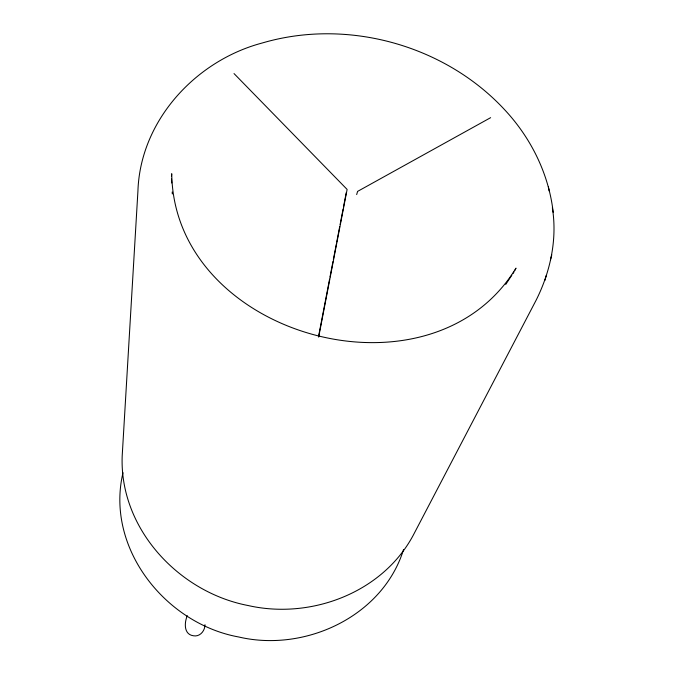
<?xml version="1.0" encoding="UTF-8"?>
<svg xmlns="http://www.w3.org/2000/svg" width="674" height="674" viewBox="0 0 674 674"><rect width="100%" height="100%" fill="white"/><g stroke="black" fill="none" stroke-linecap="round" stroke-linejoin="round"><path stroke-width="1.01" d="M171.499 176.175L171.727 173.715C174.077 336.933 430.846 407.677 515.998 268.134L514.919 270.367M553.194 212.285C548.796 173.85 530.944 137.9 504.649 109.752L502.694 107.663C443.02 44.947 347.927 18.788 264.596 42.319L261.824 43.111C195.384 60.871 140.184 120.857 137.926 191.079L122.196 455.902C119.264 528.399 178.61 592.21 248.083 605.522C310.453 619.709 382.091 593.036 413.069 535.577L536.091 300.267C550.346 271.917 557.474 239.27 552.335 207.693M187.288 615.707C184.297 622.633 183.606 634.461 193.472 635.784C199.959 637.006 205.014 630.822 204.989 624.705M318.482 336.756L329.586 279.095M329.982 277.039L332.964 261.588M333.36 259.532L336.334 244.089M336.73 242.025L339.704 226.582M340.1 224.526L343.083 209.075M343.479 207.019L346.259 192.604M318.701 336.992L347.118 189.428L234.021 73.576M123.005 472.71C105.152 547.81 165.341 623.711 238.748 636.989C304.993 652.558 382.807 616.508 403.541 549.554M544.912 280.426L546.226 275.556M550.481 259.709L551.787 254.882M356.681 194.575L357.582 191.408L490.638 117.664M505.744 284.428L511.802 275.27M512.906 273.602L514.009 271.942M548.366 186.69L549.175 191.02M171.525 178.998L171.735 182.991M172.207 191.98L172.308 193.977"/></g></svg>
